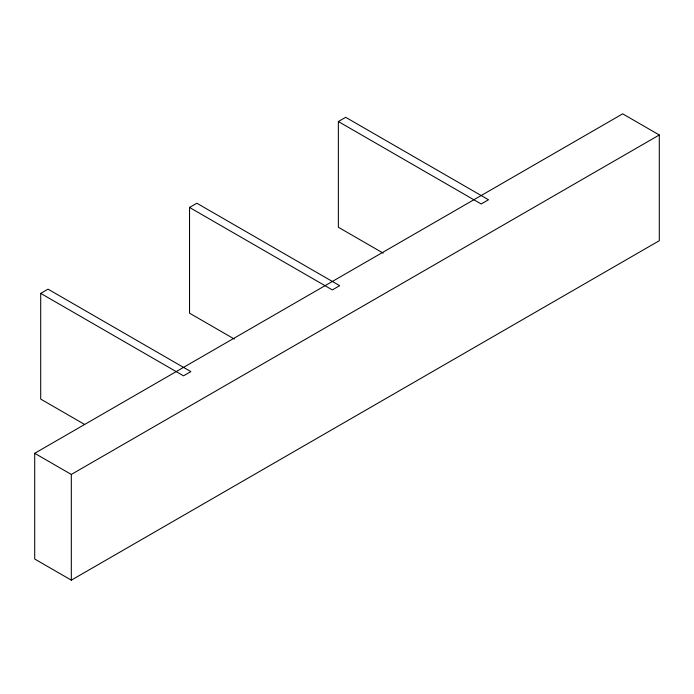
<?xml version="1.0" encoding="UTF-8"?>
<svg xmlns="http://www.w3.org/2000/svg" width="694" height="694" viewBox="0 0 694 694"><rect width="100%" height="100%" fill="white"/><g stroke="black" fill="none" stroke-linecap="round" stroke-linejoin="round"><path stroke-width="1.04" d="M40.703 293.38L48.033 289.155L190.85 371.611L183.528 375.836L40.703 293.38L40.703 399.093L84.581 424.424M189.531 207.454L196.853 203.229L339.678 285.685L332.348 289.91L189.531 207.454L189.531 313.176L234.338 339.045M338.36 121.537L345.681 117.303L488.498 199.759L481.176 203.993L338.36 121.537L338.36 227.25L383.166 253.119M34.7 453.303L622.683 113.842L659.3 134.983L659.3 240.697L71.317 580.158L34.7 559.017L34.7 453.303L71.317 474.444L659.3 134.983M71.317 474.444L71.317 580.158"/></g></svg>
